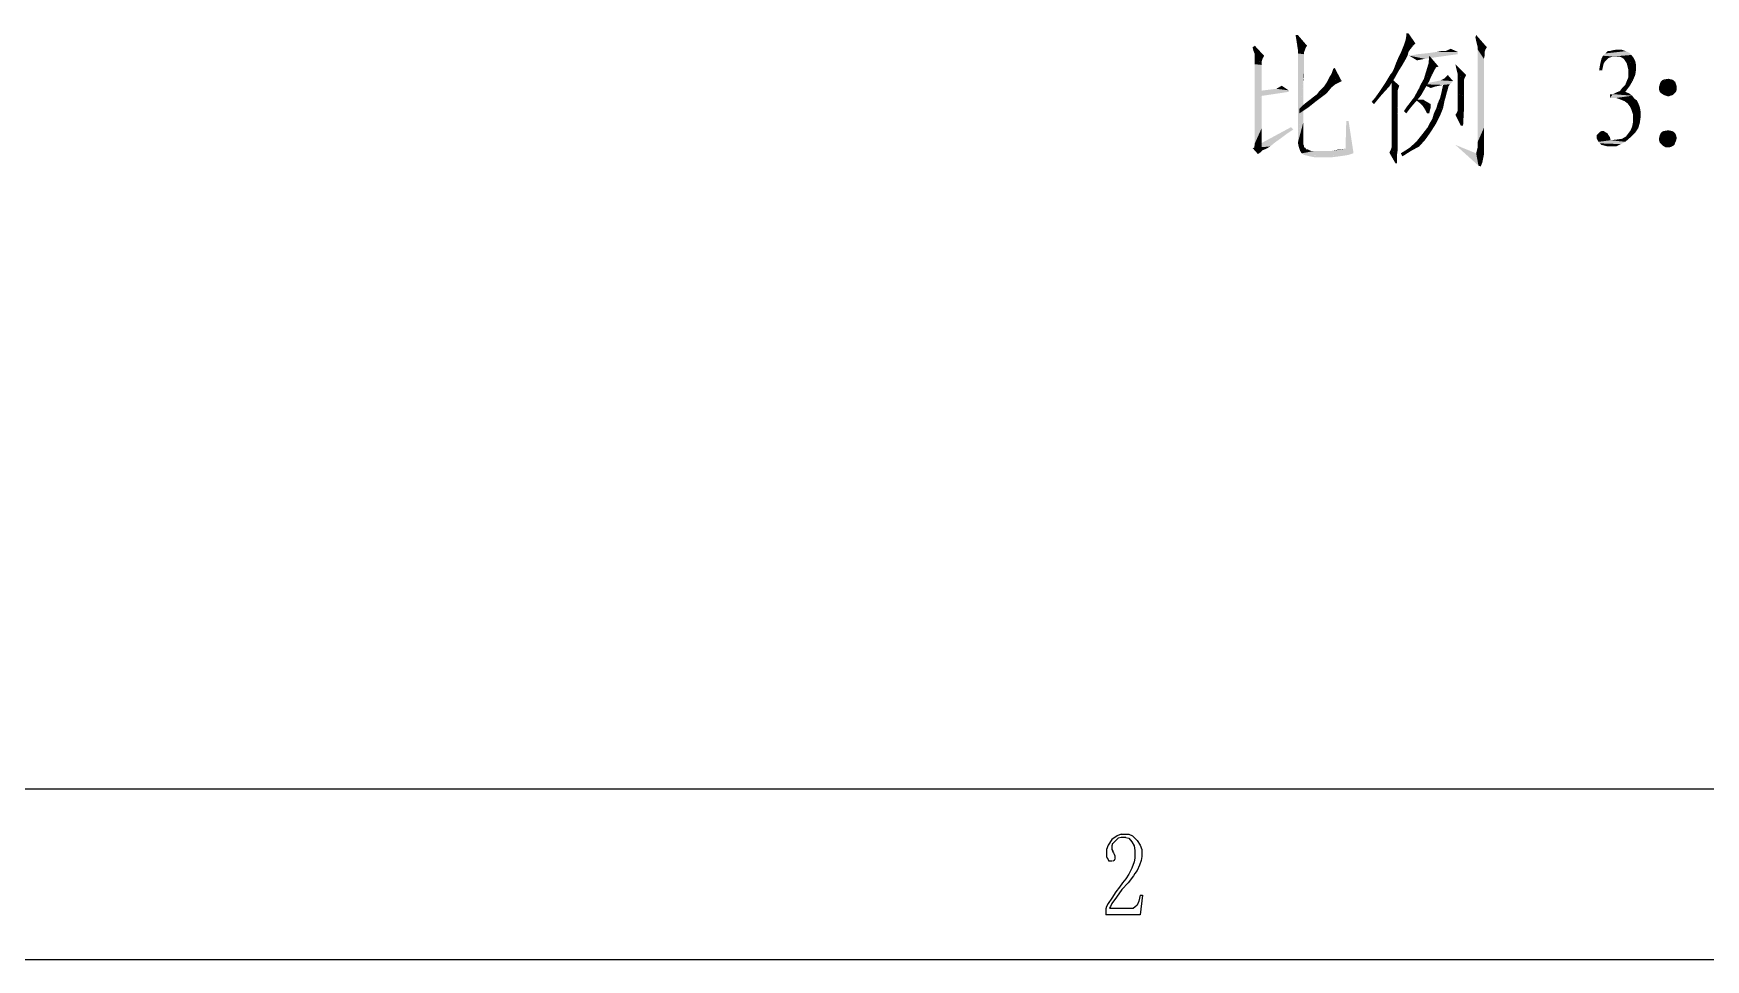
# Model space of a CAD drawing. Header units: millimetres. Extents: x 25 to 550, y -188 to 205.
# Drawn here: x 116.6 to 178, y -187.8 to -153.8 of the extents above; entities that cross this region are included whole.
import ezdxf

# ---------------------------------------------------------------- set-up
doc = ezdxf.new("R2010")
doc.units = ezdxf.units.MM
doc.layers.add('PDF_图层 1', color=7, linetype='Continuous', true_color=0x231f20)

msp = doc.modelspace()

# ---------------------------------------------------------------- linework, layer by layer
at = {"layer": 'PDF_图层 1', "color": 7, "lineweight": -3}
for points in [[(56.531, -181.488), (543.939, -181.488)], [(156.05, -183.548), (155.994, -183.717)], [(156.191, -183.35), (156.05, -183.548)], [(156.389, -183.209), (156.191, -183.35)], [(156.219, -183.491), (156.191, -183.576)], [(156.332, -183.378), (156.22, -183.491)], [(156.417, -183.294), (156.332, -183.378)], [(156.53, -183.153), (156.389, -183.209)], [(156.53, -183.265), (156.417, -183.294)], [(156.53, -183.153), (156.812, -183.153)], [(156.699, -183.265), (156.53, -183.265)], [(156.699, -183.265), (156.812, -183.294)], [(156.812, -183.153), (156.953, -183.209)], [(156.812, -183.294), (156.925, -183.435)], [(156.925, -183.435), (157.009, -183.576)], [(156.953, -183.209), (157.122, -183.378)], [(157.122, -183.378), (157.235, -183.548)], [(157.235, -183.548), (157.292, -183.717)], [(155.994, -183.717), (155.994, -183.971)], [(155.994, -183.971), (156.022, -184.027)], [(156.022, -184.027), (156.051, -184.084)], [(156.05, -184.084), (156.079, -184.14)], [(156.135, -184.14), (156.078, -184.14)], [(156.191, -184.14), (156.135, -184.14)], [(156.191, -183.576), (156.191, -183.717)], [(156.191, -183.717), (156.22, -183.773)], [(156.219, -183.773), (156.248, -183.83)], [(156.276, -184.112), (156.219, -184.14)], [(156.248, -183.83), (156.276, -183.886)], [(156.276, -183.886), (156.304, -183.943)], [(156.304, -184.056), (156.276, -184.112)], [(156.304, -183.943), (156.304, -184.027)], [(157.009, -184.168), (156.925, -184.394)], [(157.009, -183.576), (157.038, -183.745)], [(157.038, -184.027), (157.009, -184.168)], [(157.038, -183.745), (157.038, -184.027)], [(157.263, -184.112), (157.207, -184.281)], [(157.292, -183.971), (157.263, -184.112)], [(157.292, -183.717), (157.292, -183.971)], [(156.699, -184.789), (156.586, -184.93)], [(156.812, -184.62), (156.699, -184.789)], [(156.981, -184.676), (156.784, -184.93)], [(156.925, -184.394), (156.812, -184.619)], [(157.038, -184.592), (156.981, -184.676)], [(157.122, -184.479), (157.038, -184.592)], [(157.207, -184.281), (157.122, -184.479)], [(156.332, -185.269), (156.191, -185.494)], [(156.473, -185.1), (156.332, -185.269)], [(156.558, -185.184), (156.36, -185.467)], [(156.586, -184.93), (156.473, -185.099)], [(156.784, -184.93), (156.558, -185.184)], [(157.235, -185.382), (157.207, -185.494)], [(157.235, -185.382), (157.32, -185.382)], [(157.32, -185.382), (157.235, -186.116)], [(155.994, -185.805), (155.965, -185.89)], [(155.965, -185.889), (155.965, -186.115)], [(156.05, -185.692), (155.994, -185.805)], [(156.191, -185.495), (156.05, -185.692)], [(156.135, -185.805), (156.106, -185.861)], [(156.106, -185.862), (156.981, -185.862)], [(156.191, -185.692), (156.135, -185.805)], [(156.36, -185.467), (156.192, -185.692)], [(157.038, -185.833), (156.981, -185.862)], [(157.122, -185.749), (157.038, -185.833)], [(157.179, -185.608), (157.122, -185.749)], [(157.207, -185.495), (157.179, -185.607)], [(157.235, -186.115), (155.966, -186.115)], [(25.268, -187.752), (550.204, -187.752)]]:
    msp.add_lwpolyline(points, dxfattribs=at)
at = {"layer": 'PDF_图层 1', "color": 7, "transparency": 33554559}
for points in [[(162.935, -153.808), (162.963, -153.977), (163.019, -153.808)], [(162.963, -153.977), (162.991, -154.174), (163.02, -153.808)], [(163.019, -153.808), (162.992, -154.174), (163.358, -154.203)], [(166.97, -154.005), (166.913, -154.175), (167.337, -154.118)], [(166.998, -153.864), (166.97, -154.005), (167.083, -153.751)], [(167.083, -153.751), (166.97, -154.005), (167.337, -154.118)], [(166.998, -153.751), (166.998, -153.864), (167.083, -153.751)], [(169.566, -153.808), (169.538, -153.892), (169.566, -154.034)], [(169.566, -153.808), (169.566, -154.033), (169.594, -154.146)], [(169.566, -153.808), (169.594, -154.146), (169.622, -154.259)], [(169.566, -153.808), (169.622, -154.259), (169.961, -154.259)], [(161.355, -154.259), (161.383, -154.372), (161.439, -154.202)], [(161.439, -154.202), (161.383, -154.372), (161.439, -154.513)], [(161.439, -154.202), (161.439, -154.513), (161.778, -154.569)], [(161.439, -154.513), (161.439, -154.682), (161.778, -154.57)], [(161.439, -154.682), (161.722, -154.682), (161.778, -154.57)], [(161.439, -154.682), (161.439, -154.88), (161.722, -154.682)], [(161.439, -154.88), (161.694, -154.767), (161.722, -154.683)], [(162.992, -154.175), (163.019, -154.344), (163.358, -154.202)], [(163.019, -154.344), (163.302, -154.287), (163.358, -154.202)], [(163.019, -154.344), (163.273, -154.372), (163.302, -154.287)], [(163.019, -154.344), (163.019, -154.485), (163.273, -154.372)], [(163.273, -154.372), (163.019, -154.485), (163.273, -154.4)], [(163.019, -154.485), (163.246, -154.428), (163.273, -154.4)], [(163.245, -154.428), (163.019, -154.485), (163.245, -154.457)], [(163.245, -154.457), (163.019, -154.485), (163.245, -154.513)], [(163.019, -154.485), (163.019, -157.758), (163.246, -154.513)], [(163.245, -154.513), (163.019, -157.758), (163.245, -154.57)], [(163.245, -154.569), (163.019, -157.758), (163.245, -154.682)], [(163.245, -154.682), (163.019, -157.758), (163.245, -154.795)], [(166.716, -154.626), (166.631, -154.823), (166.97, -154.711)], [(166.631, -154.823), (166.857, -154.908), (166.97, -154.711)], [(166.8, -154.457), (166.716, -154.626), (167.055, -154.541)], [(166.716, -154.626), (166.97, -154.711), (167.055, -154.541)], [(166.857, -154.315), (166.8, -154.457), (167.139, -154.344)], [(166.8, -154.457), (167.083, -154.429), (167.139, -154.344)], [(166.8, -154.457), (167.055, -154.541), (167.083, -154.429)], [(166.913, -154.175), (166.857, -154.316), (167.252, -154.202)], [(166.857, -154.315), (167.139, -154.344), (167.252, -154.203)], [(166.913, -154.175), (167.252, -154.202), (167.337, -154.118)], [(167.421, -154.513), (167.111, -154.57), (168.888, -154.513)], [(167.111, -154.569), (167.676, -154.682), (168.889, -154.513)], [(167.111, -154.569), (167.393, -154.739), (167.676, -154.682)], [(167.704, -154.485), (167.421, -154.513), (168.889, -154.428)], [(168.889, -154.428), (167.421, -154.513), (168.889, -154.513)], [(167.93, -154.457), (167.703, -154.485), (168.888, -154.429)], [(167.844, -154.569), (167.817, -154.852), (168.184, -154.965)], [(168.127, -154.428), (167.93, -154.457), (168.889, -154.428)], [(168.381, -154.4), (168.127, -154.428), (168.438, -154.4)], [(168.268, -154.4), (168.127, -154.428), (168.381, -154.4)], [(168.437, -154.4), (168.127, -154.428), (168.888, -154.428)], [(168.437, -154.4), (168.522, -154.372), (168.634, -154.315)], [(168.635, -154.315), (168.438, -154.4), (168.889, -154.428)], [(169.622, -154.259), (169.622, -154.344), (169.961, -154.259)], [(169.622, -154.344), (169.904, -154.344), (169.961, -154.259)], [(169.622, -154.344), (169.876, -154.428), (169.904, -154.344)], [(169.622, -154.344), (169.848, -154.682), (169.876, -154.428)], [(169.622, -154.344), (169.622, -157.73), (169.848, -154.682)], [(169.848, -154.682), (169.622, -157.73), (169.848, -154.823)], [(169.876, -154.428), (169.848, -154.682), (169.876, -154.57)], [(174.165, -154.682), (174.137, -154.795), (174.362, -154.711)], [(174.137, -154.795), (174.306, -154.767), (174.363, -154.711)], [(174.221, -154.569), (174.165, -154.682), (174.588, -154.598)], [(174.165, -154.682), (174.503, -154.626), (174.588, -154.598)], [(174.165, -154.682), (174.419, -154.654), (174.503, -154.626)], [(174.165, -154.682), (174.362, -154.711), (174.419, -154.654)], [(174.306, -154.485), (174.221, -154.569), (175.265, -154.541)], [(174.221, -154.569), (174.588, -154.598), (175.265, -154.541)], [(175.068, -154.4), (174.306, -154.485), (175.181, -154.457)], [(174.391, -154.4), (174.306, -154.485), (175.068, -154.4)], [(175.181, -154.457), (174.306, -154.485), (175.265, -154.541)], [(174.391, -154.4), (174.475, -154.4), (174.983, -154.372)], [(174.983, -154.372), (174.391, -154.4), (175.068, -154.4)], [(174.56, -154.372), (174.475, -154.4), (174.983, -154.372)], [(174.729, -154.344), (174.56, -154.372), (174.899, -154.344)], [(174.899, -154.344), (174.56, -154.372), (174.983, -154.372)], [(174.588, -154.598), (174.701, -154.598), (175.265, -154.541)], [(174.701, -154.598), (174.814, -154.598), (175.265, -154.541)], [(174.814, -154.598), (174.899, -154.626), (175.265, -154.541)], [(175.265, -154.541), (174.899, -154.626), (175.35, -154.654)], [(174.899, -154.626), (174.983, -154.683), (175.35, -154.654)], [(174.983, -154.682), (175.04, -154.767), (175.35, -154.654)], [(175.35, -154.654), (175.04, -154.767), (175.407, -154.767)], [(161.694, -154.767), (161.439, -154.88), (161.694, -154.795)], [(161.694, -154.795), (161.439, -154.88), (161.694, -154.823)], [(161.694, -154.823), (161.439, -154.88), (161.694, -154.908)], [(161.439, -154.88), (161.439, -157.786), (161.694, -154.908)], [(161.694, -154.908), (161.439, -157.786), (161.694, -154.993)], [(161.694, -154.993), (161.439, -157.786), (161.694, -155.106)], [(161.694, -155.106), (161.439, -157.786), (161.694, -155.247)], [(161.694, -155.247), (161.439, -157.786), (161.694, -155.416)], [(163.245, -154.795), (163.019, -157.758), (163.245, -154.965)], [(163.245, -154.965), (163.019, -157.758), (163.245, -155.134)], [(163.019, -157.758), (163.217, -155.557), (163.246, -155.134)], [(163.245, -155.134), (163.217, -155.557), (163.245, -155.332)], [(164.261, -155.219), (164.176, -155.36), (164.628, -155.5)], [(164.318, -155.049), (164.261, -155.219), (164.374, -155.021)], [(164.374, -155.021), (164.261, -155.219), (164.628, -155.501)], [(166.405, -155.275), (166.321, -155.416), (166.575, -155.388)], [(166.49, -155.162), (166.405, -155.275), (166.716, -155.134)], [(166.405, -155.275), (166.575, -155.388), (166.716, -155.134)], [(166.546, -155.049), (166.49, -155.162), (166.716, -155.134)], [(166.631, -154.823), (166.546, -155.049), (166.857, -154.908)], [(166.546, -155.049), (166.716, -155.134), (166.857, -154.908)], [(167.732, -155.134), (167.647, -155.416), (167.958, -155.246)], [(167.647, -155.416), (167.901, -155.359), (167.958, -155.247)], [(167.817, -154.852), (167.732, -155.134), (168.098, -154.993)], [(167.732, -155.134), (168.043, -155.078), (168.098, -154.992)], [(167.732, -155.134), (167.958, -155.246), (168.043, -155.078)], [(167.817, -154.852), (168.098, -154.993), (168.183, -154.965)], [(168.522, -155.275), (168.381, -155.416), (168.719, -155.501)], [(168.804, -154.88), (168.832, -155.021), (168.86, -155.134)], [(168.804, -154.88), (168.86, -155.134), (168.889, -155.246)], [(168.804, -154.88), (168.889, -155.246), (169.199, -155.275)], [(168.889, -155.247), (168.889, -155.359), (169.199, -155.275)], [(168.889, -155.36), (169.143, -155.388), (169.199, -155.275)], [(169.848, -154.823), (169.622, -157.73), (169.848, -154.965)], [(169.848, -154.965), (169.622, -157.73), (169.848, -155.162)], [(169.848, -155.162), (169.622, -157.73), (169.848, -155.388)], [(174.108, -154.936), (174.081, -155.106), (174.221, -154.965)], [(174.081, -155.106), (174.193, -155.106), (174.222, -154.965)], [(174.108, -154.936), (174.221, -154.965), (174.25, -154.852)], [(174.137, -154.795), (174.109, -154.937), (174.249, -154.852)], [(174.137, -154.795), (174.249, -154.852), (174.306, -154.767)], [(175.04, -154.767), (175.096, -154.852), (175.406, -154.767)], [(175.407, -154.767), (175.096, -154.852), (175.435, -154.908)], [(175.096, -154.852), (175.124, -154.965), (175.435, -154.908)], [(175.124, -154.965), (175.152, -155.078), (175.435, -154.908)], [(175.435, -154.908), (175.153, -155.078), (175.435, -155.078)], [(175.153, -155.078), (175.153, -155.219), (175.435, -155.078)], [(175.153, -155.219), (175.407, -155.275), (175.435, -155.078)], [(175.153, -155.219), (175.153, -155.36), (175.407, -155.275)], [(175.153, -155.36), (175.322, -155.472), (175.407, -155.275)], [(161.694, -155.416), (161.439, -157.786), (161.694, -155.613)], [(161.694, -155.614), (161.439, -157.786), (161.694, -155.84)], [(161.694, -155.84), (161.439, -157.786), (161.694, -156.065)], [(162.23, -155.783), (161.552, -155.867), (162.681, -155.84)], [(162.681, -155.84), (161.552, -155.867), (162.681, -155.896)], [(161.552, -155.867), (161.552, -156.065), (162.681, -155.896)], [(162.427, -155.67), (162.23, -155.783), (162.681, -155.84)], [(163.217, -155.557), (163.02, -157.758), (163.217, -155.811)], [(163.217, -155.811), (163.02, -157.758), (163.217, -156.065)], [(163.81, -155.867), (163.725, -155.98), (164.12, -155.896)], [(163.725, -155.981), (164.035, -155.981), (164.12, -155.895)], [(163.894, -155.783), (163.81, -155.867), (164.261, -155.726)], [(163.81, -155.867), (164.12, -155.896), (164.261, -155.726)], [(163.979, -155.698), (163.894, -155.783), (164.261, -155.726)], [(164.092, -155.529), (163.979, -155.698), (164.515, -155.557)], [(163.979, -155.698), (164.402, -155.614), (164.515, -155.557)], [(163.979, -155.698), (164.261, -155.726), (164.402, -155.614)], [(164.176, -155.36), (164.092, -155.529), (164.628, -155.501)], [(164.092, -155.529), (164.515, -155.557), (164.628, -155.501)], [(166.011, -155.895), (165.869, -156.093), (166.095, -156.008)], [(166.124, -155.727), (166.011, -155.896), (166.377, -155.698)], [(166.011, -155.896), (166.095, -156.008), (166.377, -155.698)], [(166.236, -155.557), (166.124, -155.727), (166.378, -155.698)], [(166.321, -155.416), (166.236, -155.557), (166.575, -155.388)], [(166.236, -155.557), (166.378, -155.698), (166.575, -155.388)], [(166.434, -155.388), (166.462, -155.557), (166.744, -155.67)], [(166.462, -155.557), (166.462, -155.698), (166.744, -155.67)], [(166.462, -155.698), (166.716, -155.755), (166.744, -155.67)], [(166.462, -155.698), (166.462, -155.811), (166.716, -155.755)], [(166.462, -155.811), (166.688, -155.839), (166.716, -155.754)], [(166.462, -155.811), (166.462, -155.924), (166.688, -155.839)], [(166.688, -155.84), (166.462, -155.924), (166.688, -155.924)], [(166.462, -155.924), (166.462, -156.008), (166.688, -155.924)], [(166.688, -155.924), (166.462, -156.008), (166.688, -156.037)], [(167.421, -155.84), (167.365, -155.952), (167.647, -155.84)], [(167.365, -155.952), (167.534, -156.037), (167.647, -155.84)], [(167.478, -155.754), (167.421, -155.84), (167.76, -155.642)], [(167.421, -155.84), (167.647, -155.84), (167.76, -155.642)], [(167.506, -155.67), (167.478, -155.754), (167.76, -155.642)], [(167.647, -155.416), (167.506, -155.67), (167.844, -155.501)], [(167.506, -155.67), (167.76, -155.642), (167.844, -155.501)], [(168.268, -155.473), (167.591, -155.614), (168.719, -155.5)], [(167.591, -155.614), (168.606, -155.614), (168.719, -155.501)], [(167.591, -155.614), (168.352, -155.642), (168.606, -155.614)], [(167.591, -155.614), (168.071, -155.698), (168.352, -155.642)], [(167.591, -155.614), (167.986, -155.726), (168.071, -155.698)], [(167.591, -155.614), (167.901, -155.755), (167.986, -155.726)], [(167.647, -155.416), (167.844, -155.501), (167.901, -155.359)], [(168.24, -156.121), (168.465, -156.009), (168.494, -155.896)], [(168.296, -155.896), (168.24, -156.122), (168.494, -155.896)], [(168.381, -155.416), (168.268, -155.473), (168.719, -155.501)], [(168.352, -155.642), (168.295, -155.896), (168.55, -155.698)], [(168.296, -155.896), (168.522, -155.811), (168.55, -155.698)], [(168.296, -155.896), (168.494, -155.896), (168.522, -155.811)], [(168.352, -155.642), (168.55, -155.698), (168.606, -155.614)], [(169.114, -155.473), (168.888, -155.5), (169.114, -155.557)], [(169.114, -155.557), (168.888, -155.614), (169.114, -155.642)], [(169.114, -155.642), (168.888, -155.698), (169.114, -155.727)], [(169.114, -155.727), (168.888, -155.839), (169.114, -155.811)], [(169.114, -155.811), (168.888, -155.839), (169.114, -155.952)], [(168.889, -155.36), (168.889, -155.501), (169.143, -155.388)], [(168.889, -155.501), (169.114, -155.473), (169.143, -155.388)], [(168.889, -155.501), (168.889, -155.613), (169.114, -155.557)], [(168.889, -155.614), (168.889, -155.698), (169.114, -155.642)], [(168.889, -155.698), (168.889, -155.839), (169.114, -155.726)], [(168.889, -155.84), (168.889, -155.981), (169.114, -155.952)], [(169.848, -155.388), (169.622, -157.73), (169.848, -155.614)], [(169.848, -155.614), (169.622, -157.73), (169.848, -155.896)], [(169.848, -155.896), (169.622, -157.73), (169.848, -156.178)], [(174.701, -155.924), (174.589, -155.981), (175.181, -155.952)], [(174.842, -155.867), (174.701, -155.924), (175.04, -155.896)], [(175.04, -155.895), (174.701, -155.924), (175.181, -155.952)], [(174.927, -155.754), (174.842, -155.867), (175.209, -155.67)], [(174.842, -155.867), (175.04, -155.896), (175.209, -155.67)], [(175.04, -155.642), (174.927, -155.754), (175.209, -155.67)], [(175.096, -155.501), (175.04, -155.642), (175.322, -155.473)], [(175.04, -155.642), (175.209, -155.67), (175.322, -155.473)], [(175.153, -155.36), (175.096, -155.501), (175.322, -155.472)], [(176.281, -155.698), (176.281, -155.811), (176.93, -155.698)], [(176.93, -155.698), (176.281, -155.811), (176.93, -155.811)], [(176.281, -155.811), (176.309, -155.896), (176.93, -155.811)], [(176.309, -155.614), (176.282, -155.698), (176.902, -155.614)], [(176.902, -155.614), (176.282, -155.698), (176.93, -155.698)], [(176.338, -155.529), (176.309, -155.614), (176.873, -155.529)], [(176.874, -155.529), (176.309, -155.614), (176.902, -155.614)], [(176.309, -155.896), (176.902, -155.896), (176.93, -155.811)], [(176.309, -155.896), (176.366, -155.952), (176.902, -155.896)], [(176.394, -155.473), (176.338, -155.529), (176.817, -155.473)], [(176.817, -155.473), (176.338, -155.529), (176.874, -155.529)], [(176.366, -155.952), (176.846, -155.952), (176.902, -155.895)], [(176.761, -155.444), (176.394, -155.473), (176.817, -155.473)], [(176.451, -155.445), (176.394, -155.472), (176.761, -155.445)], [(176.62, -155.416), (176.451, -155.445), (176.761, -155.445)], [(161.694, -156.065), (161.439, -157.786), (161.694, -156.291)], [(161.694, -156.291), (161.439, -157.786), (161.694, -156.602)], [(163.217, -156.065), (163.02, -157.758), (163.217, -156.347)], [(163.217, -156.347), (163.02, -157.758), (163.217, -156.686)], [(163.189, -156.403), (163.076, -156.516), (163.414, -156.46)], [(163.076, -156.516), (163.245, -156.573), (163.414, -156.46)], [(163.076, -156.516), (163.076, -156.686), (163.245, -156.573)], [(163.358, -156.262), (163.189, -156.403), (163.556, -156.348)], [(163.189, -156.403), (163.414, -156.46), (163.556, -156.347)], [(163.471, -156.178), (163.358, -156.262), (163.697, -156.235)], [(163.358, -156.262), (163.556, -156.348), (163.697, -156.235)], [(163.471, -156.178), (163.81, -156.15), (163.922, -156.065)], [(163.612, -156.065), (163.471, -156.178), (163.922, -156.065)], [(163.471, -156.178), (163.697, -156.235), (163.81, -156.15)], [(163.725, -155.981), (163.612, -156.065), (164.035, -155.981)], [(163.612, -156.065), (163.922, -156.065), (164.035, -155.981)], [(165.87, -156.094), (165.728, -156.262), (166.095, -156.008)], [(165.728, -156.262), (165.813, -156.348), (166.095, -156.008)], [(166.462, -156.008), (166.462, -156.094), (166.688, -156.037)], [(166.688, -156.037), (166.462, -156.094), (166.688, -156.15)], [(166.462, -156.094), (166.462, -156.178), (166.688, -156.15)], [(166.688, -156.149), (166.462, -156.178), (166.688, -156.291)], [(166.462, -156.178), (166.462, -156.348), (166.688, -156.291)], [(166.688, -156.291), (166.462, -156.348), (166.688, -156.488)], [(166.462, -156.347), (166.462, -156.516), (166.688, -156.489)], [(166.688, -156.488), (166.462, -156.516), (166.688, -156.685)], [(166.462, -156.516), (166.462, -156.714), (166.688, -156.686)], [(167.026, -156.432), (166.913, -156.601), (167.196, -156.432)], [(166.913, -156.601), (166.998, -156.686), (167.195, -156.432)], [(167.026, -156.432), (167.196, -156.432), (167.393, -156.206)], [(167.139, -156.291), (167.027, -156.432), (167.393, -156.206)], [(167.224, -156.178), (167.139, -156.291), (167.393, -156.206)], [(167.309, -156.065), (167.224, -156.178), (167.534, -156.037)], [(167.224, -156.178), (167.393, -156.206), (167.534, -156.037)], [(167.365, -155.952), (167.308, -156.065), (167.534, -156.037)], [(167.337, -156.178), (167.478, -156.291), (167.534, -156.178)], [(167.619, -156.178), (167.478, -156.291), (167.704, -156.235)], [(167.534, -156.178), (167.478, -156.291), (167.619, -156.178)], [(167.704, -156.234), (167.478, -156.291), (167.901, -156.347)], [(167.478, -156.291), (167.619, -156.432), (167.901, -156.348)], [(167.901, -156.347), (167.619, -156.432), (167.901, -156.46)], [(167.619, -156.432), (167.704, -156.573), (167.901, -156.46)], [(167.704, -156.573), (167.873, -156.545), (167.901, -156.46)], [(167.704, -156.573), (167.76, -156.685), (167.873, -156.545)], [(167.76, -156.686), (167.844, -156.686), (167.873, -156.545)], [(168.098, -156.516), (168.014, -156.686), (168.352, -156.489)], [(168.014, -156.686), (168.24, -156.77), (168.352, -156.489)], [(168.155, -156.319), (168.098, -156.516), (168.352, -156.488)], [(168.24, -156.121), (168.155, -156.318), (168.437, -156.121)], [(168.155, -156.319), (168.409, -156.206), (168.437, -156.122)], [(168.155, -156.319), (168.352, -156.488), (168.409, -156.206)], [(168.24, -156.121), (168.437, -156.121), (168.465, -156.009)], [(169.114, -155.952), (168.888, -155.98), (169.114, -156.065)], [(169.114, -156.065), (168.888, -156.573), (169.114, -156.601)], [(168.889, -155.981), (168.889, -156.093), (169.114, -156.065)], [(168.889, -156.094), (168.889, -156.206), (169.114, -156.065)], [(168.889, -156.206), (168.889, -156.291), (169.114, -156.065)], [(168.889, -156.291), (168.889, -156.46), (169.114, -156.065)], [(168.889, -156.46), (168.889, -156.573), (169.114, -156.065)], [(169.848, -156.178), (169.622, -157.73), (169.848, -156.489)], [(169.848, -156.488), (169.622, -157.73), (169.848, -156.855)], [(174.475, -155.981), (174.475, -156.122), (174.588, -155.981)], [(174.475, -156.121), (174.701, -156.121), (175.294, -156.037)], [(174.588, -155.981), (174.476, -156.122), (175.294, -156.037)], [(175.181, -155.952), (174.588, -155.98), (175.294, -156.037)], [(175.294, -156.037), (174.701, -156.121), (175.378, -156.15)], [(174.701, -156.121), (174.87, -156.178), (175.378, -156.15)], [(175.378, -156.149), (174.87, -156.178), (175.463, -156.206)], [(174.87, -156.178), (175.011, -156.235), (175.463, -156.206)], [(175.011, -156.234), (175.124, -156.319), (175.463, -156.206)], [(175.463, -156.206), (175.124, -156.318), (175.52, -156.318)], [(175.124, -156.319), (175.209, -156.432), (175.52, -156.319)], [(175.52, -156.319), (175.209, -156.432), (175.576, -156.46)], [(175.209, -156.432), (175.265, -156.545), (175.576, -156.46)], [(175.576, -156.46), (175.265, -156.545), (175.604, -156.629)], [(175.265, -156.545), (175.322, -156.714), (175.604, -156.629)], [(176.366, -155.952), (176.451, -156.009), (176.846, -155.952)], [(176.451, -156.008), (176.789, -156.008), (176.846, -155.952)], [(176.451, -156.008), (176.535, -156.037), (176.789, -156.008)], [(176.535, -156.037), (176.705, -156.037), (176.789, -156.009)], [(176.535, -156.037), (176.62, -156.065), (176.705, -156.037)], [(161.694, -156.601), (161.439, -157.786), (161.694, -156.911)], [(161.694, -156.911), (161.439, -157.786), (161.694, -157.222)], [(163.217, -156.686), (163.02, -157.758), (163.217, -157.024)], [(163.217, -157.024), (163.02, -157.758), (163.217, -157.391)], [(164.797, -156.968), (164.769, -157.984), (164.882, -156.968)], [(164.882, -156.968), (164.769, -157.984), (165.051, -158.068)], [(166.462, -156.714), (166.462, -156.94), (166.688, -156.686)], [(166.688, -156.686), (166.462, -156.94), (166.688, -156.94)], [(166.462, -156.94), (166.462, -157.165), (166.688, -156.94)], [(166.688, -156.94), (166.462, -157.165), (166.688, -157.194)], [(166.462, -157.165), (166.462, -157.363), (166.688, -157.194)], [(167.873, -157.024), (167.788, -157.194), (168.099, -157.052)], [(167.788, -157.194), (167.901, -157.363), (168.099, -157.052)], [(167.957, -156.883), (167.873, -157.024), (168.24, -156.77)], [(167.873, -157.024), (168.099, -157.052), (168.24, -156.77)], [(168.014, -156.686), (167.957, -156.883), (168.24, -156.77)], [(168.86, -156.657), (168.804, -156.742), (169.114, -156.601)], [(168.804, -156.742), (169.001, -157.137), (169.114, -156.601)], [(168.889, -156.573), (168.86, -156.657), (169.114, -156.601)], [(169.001, -157.137), (169.086, -157.137), (169.114, -156.602)], [(169.848, -156.855), (169.622, -157.73), (169.848, -157.222)], [(175.294, -157.165), (175.237, -157.307), (175.52, -157.222)], [(175.322, -157.024), (175.294, -157.165), (175.576, -157.024)], [(175.294, -157.165), (175.52, -157.222), (175.576, -157.024)], [(175.604, -156.629), (175.322, -156.714), (175.604, -156.827)], [(175.322, -156.714), (175.322, -156.856), (175.604, -156.827)], [(175.322, -156.855), (175.322, -157.024), (175.604, -156.827)], [(175.322, -157.024), (175.576, -157.024), (175.604, -156.827)], [(162.85, -157.278), (161.355, -157.955), (162.765, -157.194)], [(162.85, -157.278), (162.597, -157.448), (161.355, -157.955)], [(162.597, -157.448), (162.371, -157.617), (161.355, -157.956)], [(161.355, -157.956), (162.173, -157.758), (162.371, -157.617)], [(161.355, -157.956), (162.004, -157.899), (162.173, -157.758)], [(161.694, -157.222), (161.439, -157.786), (161.694, -157.589)], [(161.694, -157.589), (161.439, -157.786), (161.694, -157.956)], [(163.019, -157.758), (163.048, -157.899), (163.217, -157.814)], [(163.217, -157.391), (163.02, -157.758), (163.217, -157.814)], [(166.688, -157.194), (166.462, -157.363), (166.688, -157.448)], [(166.462, -157.363), (166.462, -157.532), (166.688, -157.448)], [(166.462, -157.532), (166.462, -157.673), (166.688, -157.448)], [(166.688, -157.448), (166.462, -157.673), (166.688, -157.673)], [(166.462, -157.673), (166.462, -157.786), (166.688, -157.673)], [(166.688, -157.673), (166.462, -157.786), (166.688, -157.899)], [(167.365, -157.73), (167.111, -157.956), (167.478, -157.899)], [(167.591, -157.448), (167.365, -157.73), (167.703, -157.645)], [(167.365, -157.73), (167.478, -157.899), (167.704, -157.645)], [(167.788, -157.194), (167.591, -157.448), (167.901, -157.363)], [(167.591, -157.448), (167.703, -157.645), (167.901, -157.363)], [(169.848, -157.222), (169.622, -157.73), (169.848, -157.645)], [(169.622, -157.73), (169.622, -157.927), (169.848, -157.645)], [(169.848, -157.645), (169.622, -157.927), (169.848, -158.012)], [(174.052, -157.419), (173.995, -157.476), (174.391, -157.419)], [(174.419, -157.476), (173.995, -157.589), (174.476, -157.561)], [(173.995, -157.476), (173.995, -157.589), (174.419, -157.476)], [(173.995, -157.589), (173.995, -157.617), (174.476, -157.56)], [(173.995, -157.617), (174.024, -157.673), (174.476, -157.56)], [(174.391, -157.419), (173.996, -157.476), (174.419, -157.476)], [(174.475, -157.56), (174.024, -157.673), (174.503, -157.673)], [(174.024, -157.673), (174.052, -157.73), (174.503, -157.673)], [(174.108, -157.363), (174.052, -157.419), (174.335, -157.391)], [(174.334, -157.391), (174.052, -157.419), (174.391, -157.419)], [(174.503, -157.673), (174.052, -157.73), (175.04, -157.73)], [(174.052, -157.73), (174.109, -157.786), (175.04, -157.73)], [(174.165, -157.335), (174.108, -157.363), (174.249, -157.335)], [(174.249, -157.335), (174.108, -157.363), (174.335, -157.391)], [(174.108, -157.786), (174.87, -157.814), (175.04, -157.73)], [(174.729, -157.645), (174.503, -157.673), (175.04, -157.73)], [(174.927, -157.617), (174.73, -157.645), (175.04, -157.73)], [(175.068, -157.532), (174.927, -157.617), (175.237, -157.561)], [(174.927, -157.617), (175.04, -157.73), (175.237, -157.56)], [(175.153, -157.419), (175.068, -157.532), (175.407, -157.391)], [(175.068, -157.532), (175.237, -157.561), (175.407, -157.391)], [(175.237, -157.306), (175.153, -157.419), (175.407, -157.391)], [(175.237, -157.307), (175.407, -157.391), (175.519, -157.222)], [(176.281, -157.589), (176.281, -157.673), (176.93, -157.589)], [(176.281, -157.673), (176.902, -157.702), (176.93, -157.589)], [(176.281, -157.673), (176.309, -157.758), (176.902, -157.702)], [(176.309, -157.476), (176.282, -157.589), (176.902, -157.476)], [(176.902, -157.476), (176.282, -157.589), (176.93, -157.589)], [(176.338, -157.419), (176.309, -157.476), (176.873, -157.419)], [(176.874, -157.419), (176.309, -157.476), (176.902, -157.476)], [(176.309, -157.758), (176.874, -157.758), (176.902, -157.702)], [(176.309, -157.758), (176.366, -157.814), (176.874, -157.758)], [(176.394, -157.363), (176.338, -157.419), (176.817, -157.363)], [(176.817, -157.363), (176.338, -157.419), (176.874, -157.419)], [(176.366, -157.814), (176.846, -157.843), (176.874, -157.758)], [(176.451, -157.335), (176.394, -157.363), (176.761, -157.335)], [(176.761, -157.335), (176.394, -157.363), (176.817, -157.363)], [(176.62, -157.306), (176.451, -157.335), (176.761, -157.335)], [(161.355, -157.956), (161.863, -157.984), (162.004, -157.899)], [(161.355, -157.956), (161.722, -158.04), (161.863, -157.984)], [(161.355, -157.956), (161.552, -158.181), (161.722, -158.04)], [(161.439, -157.786), (161.411, -157.984), (161.694, -157.956)], [(161.552, -158.181), (161.637, -158.125), (161.722, -158.04)], [(163.217, -157.814), (163.048, -157.899), (163.245, -157.871)], [(163.245, -157.871), (163.048, -157.899), (163.245, -157.927)], [(163.048, -157.899), (163.076, -157.984), (163.245, -157.927)], [(163.245, -157.927), (163.076, -157.984), (163.302, -157.956)], [(163.302, -157.956), (163.076, -157.984), (163.33, -158.012)], [(163.076, -157.984), (163.104, -158.068), (163.33, -158.012)], [(163.33, -158.012), (163.104, -158.069), (163.387, -158.012)], [(163.386, -158.012), (163.105, -158.069), (163.443, -158.04)], [(163.443, -158.04), (163.105, -158.068), (163.527, -158.068)], [(163.105, -158.068), (163.16, -158.153), (163.527, -158.068)], [(164.261, -158.068), (163.16, -158.153), (165.051, -158.068)], [(163.16, -158.153), (163.246, -158.21), (165.051, -158.153)], [(163.612, -158.068), (163.161, -158.153), (164.261, -158.068)], [(163.527, -158.068), (163.161, -158.153), (163.612, -158.068)], [(165.051, -158.068), (163.161, -158.153), (165.051, -158.153)], [(163.245, -158.21), (164.882, -158.21), (165.051, -158.153)], [(163.245, -158.21), (163.358, -158.237), (164.882, -158.21)], [(163.358, -158.238), (164.713, -158.238), (164.882, -158.21)], [(163.358, -158.238), (163.471, -158.266), (164.713, -158.238)], [(163.471, -158.266), (164.515, -158.266), (164.713, -158.238)], [(163.471, -158.266), (163.612, -158.294), (164.515, -158.266)], [(163.612, -158.294), (164.289, -158.294), (164.515, -158.266)], [(164.515, -158.012), (164.261, -158.069), (164.769, -157.984)], [(164.769, -157.984), (164.261, -158.068), (165.051, -158.068)], [(166.434, -158.012), (166.377, -158.124), (166.688, -158.012)], [(166.377, -158.125), (166.659, -158.21), (166.688, -158.012)], [(166.377, -158.125), (166.603, -158.52), (166.659, -158.21)], [(166.462, -157.927), (166.434, -158.012), (166.688, -157.899)], [(166.688, -157.899), (166.434, -158.012), (166.688, -158.012)], [(166.462, -157.786), (166.462, -157.927), (166.688, -157.899)], [(166.659, -158.21), (166.603, -158.52), (166.659, -158.379)], [(166.659, -158.379), (166.603, -158.52), (166.659, -158.52)], [(167.111, -157.956), (166.8, -158.153), (167.167, -158.068)], [(166.8, -158.153), (166.857, -158.266), (167.167, -158.068)], [(167.111, -157.956), (167.167, -158.068), (167.478, -157.899)], [(169.566, -158.153), (169.651, -158.605), (168.804, -157.843)], [(169.622, -157.927), (169.566, -158.153), (169.848, -158.012)], [(169.848, -158.012), (169.566, -158.153), (169.848, -158.21)], [(169.566, -158.153), (169.65, -158.604), (169.848, -158.21)], [(169.65, -158.605), (169.82, -158.351), (169.848, -158.21)], [(169.65, -158.605), (169.792, -158.492), (169.82, -158.351)], [(174.108, -157.786), (174.165, -157.843), (174.87, -157.814)], [(174.165, -157.843), (174.278, -157.871), (174.87, -157.814)], [(174.278, -157.871), (174.391, -157.899), (174.87, -157.814)], [(174.391, -157.899), (174.532, -157.899), (174.87, -157.814)], [(174.532, -157.899), (174.701, -157.899), (174.87, -157.814)], [(176.366, -157.814), (176.423, -157.871), (176.846, -157.843)], [(176.422, -157.871), (176.76, -157.899), (176.846, -157.843)], [(176.422, -157.871), (176.507, -157.927), (176.76, -157.899)], [(176.507, -157.927), (176.592, -157.927), (176.76, -157.899)], [(176.592, -157.927), (176.676, -157.927), (176.76, -157.899)], [(169.65, -158.605), (169.735, -158.632), (169.792, -158.492)]]:
    msp.add_solid(points, dxfattribs=at)
at = {"layer": 'PDF_图层 1', "color": 7, "lineweight": -3, "transparency": 33554559}
for points in [[(156.219, -184.14), (156.219, -184.168), (156.248, -184.14), (156.248, -184.168)], [(156.304, -184.027), (156.304, -184.056), (156.333, -184.027), (156.333, -184.056)]]:
    msp.add_solid(points, dxfattribs=at)

doc.saveas('drawing.dxf')
